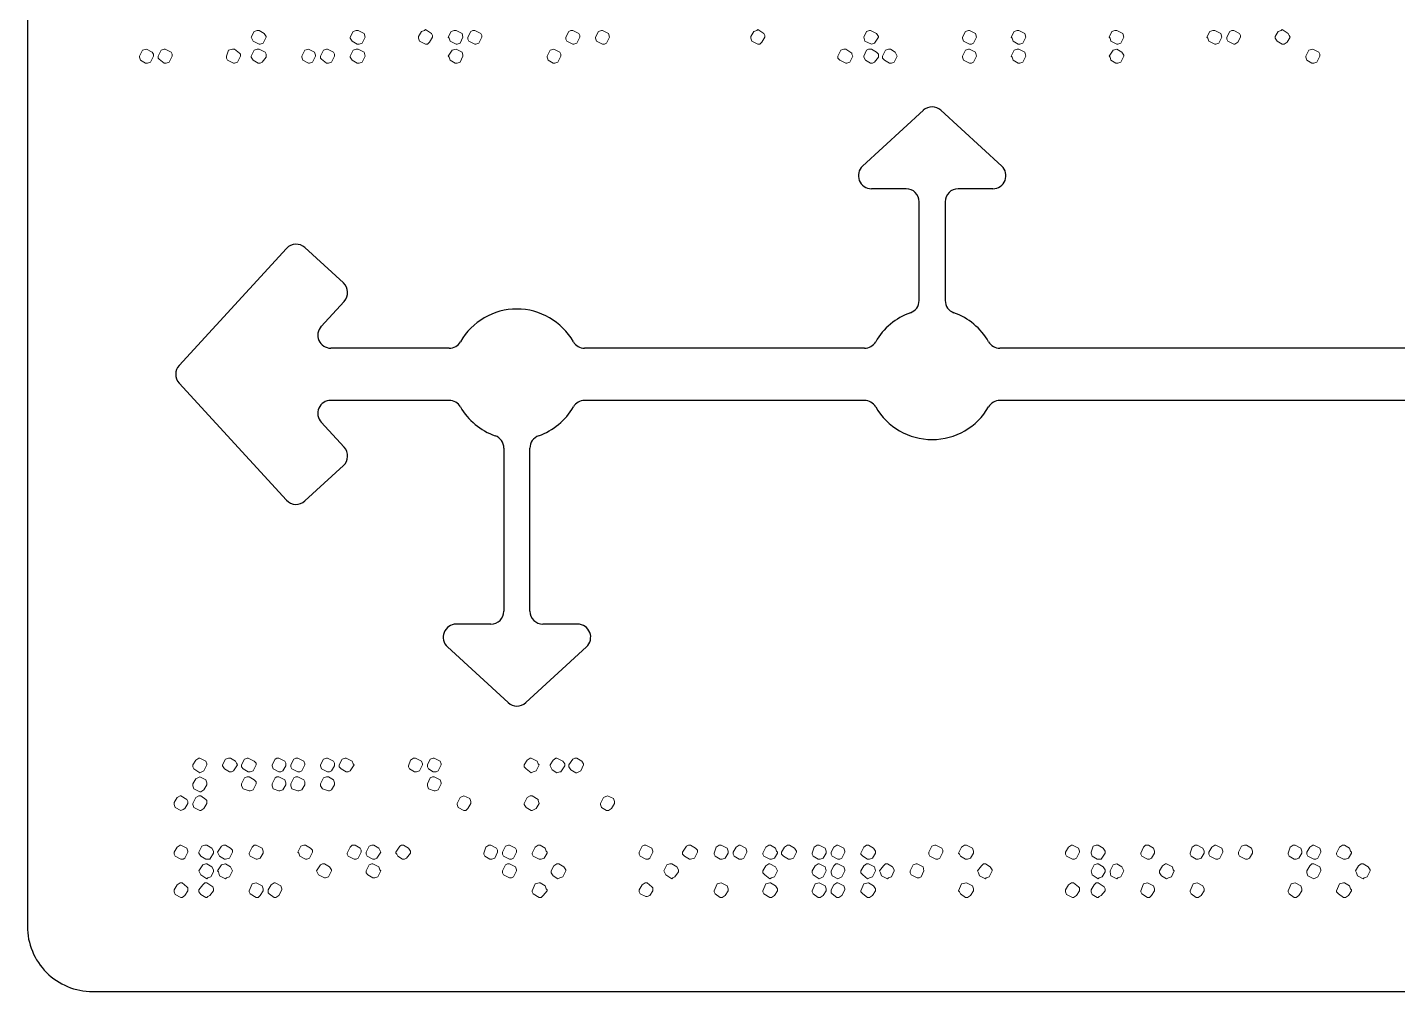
# Model space of a CAD drawing. Header units: millimetres. Extents: x 4903 to 8718, y 642 to 2401.
# Drawn here: x 6941.2 to 7151.3, y 646.4 to 794.2 of the extents above; entities that cross this region are included whole.
import ezdxf

# ---------------------------------------------------------------- set-up
doc = ezdxf.new("R2010")
doc.units = ezdxf.units.MM

msp = doc.modelspace()

# ---------------------------------------------------------------- linework, layer by layer
for p, q in [((7069.29, 772.94), (7078.61, 781.49)), ((7081.31, 781.49), (7090.63, 772.94)), ((7075.96, 769.47), (7070.65, 769.47)), ((7089.28, 769.47), (7083.96, 769.47)), ((7077.96, 752.34), (7077.96, 767.47)), ((7081.96, 767.47), (7081.96, 752.34)), ((6980.93, 760.33), (6964.46, 742.38)), ((6989.65, 755.04), (6983.75, 760.45)), ((6986.26, 748.38), (6989.77, 752.21)), ((7005.88, 745.03), (6987.73, 745.03)), ((7069.57, 745.03), (7026.66, 745.03)), ((7205.03, 745.03), (7090.35, 745.03)), ((6964.46, 739.68), (6980.93, 721.74)), ((7005.88, 737.03), (6987.73, 737.03)), ((7069.57, 737.03), (7026.66, 737.03)), ((7205.03, 737.03), (7090.35, 737.03)), ((6989.77, 729.85), (6986.26, 733.68)), ((7014.27, 729.72), (7014.27, 704.73)), ((7018.27, 704.73), (7018.27, 729.72)), ((6983.75, 721.62), (6989.65, 727.03)), ((7012.27, 702.73), (7006.96, 702.73)), ((7025.59, 702.73), (7020.27, 702.73)), ((7005.6, 699.26), (7014.92, 690.71)), ((7017.62, 690.71), (7026.94, 699.26))]:
    msp.add_line(p, q)
msp.add_lwpolyline([(6941.19, 933.42), (6941.19, 656.42, 0.414214), (6951.19, 646.42), (7351.19, 646.42, 0.414214), (7361.19, 656.42), (7361.19, 933.42, 0.414214), (7351.19, 943.42), (6951.19, 943.42, 0.414214)], format="xyb", close=True)
at = {"color": 139, "lineweight": 0}
for points in [[(6976.74, 793.74), (6976.44, 793.74), (6975.98, 793.59), (6975.53, 792.68), (6975.53, 792.68), (6975.83, 792.07), (6976.74, 791.62), (6976.89, 791.62), (6977.35, 791.77), (6977.8, 792.68), (6977.8, 792.83), (6977.5, 793.29)], [(6991.92, 793.74), (6991.61, 793.74), (6991.16, 793.59), (6990.7, 792.68), (6990.7, 792.53), (6991.01, 792.07), (6991.76, 791.62), (6992.07, 791.62), (6992.52, 791.77), (6992.98, 792.68), (6992.83, 793.29)], [(7002.23, 793.89), (7002.08, 793.74), (7001.63, 793.59), (7001.17, 792.83), (7001.17, 792.68), (7001.17, 792.53), (7001.32, 792.07), (7002.23, 791.62), (7002.54, 791.62), (7002.84, 791.92), (7003.3, 792.68), (7003.3, 792.98), (7003.15, 793.29)], [(7006.94, 793.74), (7006.64, 793.74), (7006.18, 793.59), (7005.72, 792.68), (7005.88, 792.53), (7006.03, 792.07), (7006.94, 791.62), (7007.09, 791.62), (7007.55, 791.77), (7008, 792.68), (7007.85, 793.29)], [(7009.82, 793.74), (7009.52, 793.74), (7009.22, 793.59), (7008.76, 792.68), (7008.76, 792.68), (7008.76, 792.38), (7008.91, 792.07), (7009.82, 791.62), (7009.97, 791.62), (7010.43, 791.77), (7010.88, 792.68), (7010.88, 792.98), (7010.73, 793.29)], [(7024.84, 793.74), (7024.54, 793.74), (7024.24, 793.59), (7023.78, 792.68), (7023.78, 792.68), (7023.78, 792.38), (7023.93, 792.07), (7024.84, 791.62), (7025, 791.62), (7025.45, 791.77), (7025.91, 792.68), (7025.91, 792.98), (7025.76, 793.29)], [(7029.4, 793.74), (7029.25, 793.74), (7028.79, 793.59), (7028.33, 792.68), (7028.33, 792.53), (7028.49, 792.07), (7029.4, 791.62), (7029.7, 791.62), (7030, 791.77), (7030.46, 792.68), (7030.31, 793.29)], [(7053.22, 793.89), (7053.07, 793.74), (7052.61, 793.59), (7052.16, 792.83), (7052.16, 792.68), (7052.16, 792.53), (7052.31, 792.07), (7053.22, 791.62), (7053.52, 791.62), (7053.83, 791.92), (7054.28, 792.68), (7054.28, 792.98), (7054.13, 793.29)], [(7070.52, 793.74), (7070.37, 793.74), (7069.91, 793.59), (7069.46, 792.68), (7069.46, 792.68), (7069.61, 792.07), (7070.67, 791.62), (7070.67, 791.62), (7071.13, 791.77), (7071.73, 792.68), (7071.73, 792.83), (7071.43, 793.29)], [(7085.69, 793.74), (7085.54, 793.74), (7085.09, 793.59), (7084.63, 792.68), (7084.63, 792.53), (7084.78, 792.07), (7085.69, 791.62), (7086, 791.62), (7086.3, 791.77), (7086.76, 792.68), (7086.6, 793.29)], [(7093.28, 793.74), (7092.98, 793.74), (7092.52, 793.59), (7092.07, 792.68), (7092.22, 792.53), (7092.37, 792.07), (7093.13, 791.62), (7093.43, 791.62), (7093.89, 791.77), (7094.34, 792.68), (7094.19, 793.29)], [(7108.3, 793.74), (7108, 793.74), (7107.54, 793.59), (7107.09, 792.68), (7107.24, 792.53), (7107.39, 792.07), (7108.3, 791.62), (7108.46, 791.62), (7108.91, 791.77), (7109.37, 792.68), (7109.21, 793.29)], [(7123.33, 793.74), (7123.02, 793.74), (7122.57, 793.59), (7122.11, 792.68), (7122.26, 792.53), (7122.42, 792.07), (7123.33, 791.62), (7123.48, 791.62), (7123.93, 791.77), (7124.39, 792.68), (7124.24, 793.29)], [(7126.21, 793.74), (7125.91, 793.74), (7125.6, 793.59), (7125.15, 792.68), (7125.15, 792.68), (7125.15, 792.38), (7125.3, 792.07), (7126.21, 791.62), (7126.36, 791.62), (7126.82, 791.92), (7127.27, 792.68), (7127.27, 792.98), (7127.12, 793.29)], [(7133.64, 793.89), (7133.49, 793.74), (7133.04, 793.59), (7132.58, 792.83), (7132.58, 792.68), (7132.58, 792.53), (7132.89, 792.07), (7133.64, 791.62), (7133.95, 791.62), (7134.4, 791.92), (7134.86, 792.68), (7134.71, 792.98), (7134.55, 793.29)], [(6959.44, 790.86), (6959.44, 790.86), (6958.84, 790.71), (6958.38, 789.8), (6958.38, 789.64), (6958.53, 789.19), (6959.29, 788.73), (6959.6, 788.73), (6960.05, 788.89), (6960.51, 789.8), (6960.51, 789.8), (6960.51, 790.1), (6960.35, 790.4)], [(6962.33, 790.86), (6962.17, 790.86), (6961.72, 790.71), (6961.26, 789.8), (6961.26, 789.49), (6961.42, 789.34), (6962.17, 788.73), (6962.48, 788.73), (6962.93, 788.89), (6963.39, 789.8), (6963.39, 790.1), (6963.24, 790.4)], [(6972.95, 790.86), (6972.64, 790.86), (6972.04, 790.71), (6971.73, 789.8), (6971.73, 789.49), (6971.89, 789.19), (6972.8, 788.73), (6972.95, 788.73), (6973.4, 788.89), (6973.86, 789.8), (6973.86, 790.1), (6973.71, 790.25)], [(6976.74, 790.86), (6976.59, 790.86), (6976.44, 790.86), (6975.98, 790.71), (6975.53, 789.8), (6975.53, 789.64), (6975.83, 789.19), (6976.59, 788.73), (6976.74, 788.73), (6976.89, 788.73), (6977.2, 788.89), (6977.8, 789.64), (6977.8, 790.1), (6977.65, 790.4)], [(6984.33, 790.86), (6984.33, 790.86), (6983.72, 790.71), (6983.27, 789.8), (6983.27, 789.64), (6983.42, 789.19), (6984.33, 788.73), (6984.48, 788.73), (6984.94, 788.89), (6985.39, 789.8), (6985.39, 789.95), (6985.24, 790.4)], [(6987.21, 790.86), (6987.06, 790.86), (6986.61, 790.71), (6986.15, 789.8), (6986.15, 789.49), (6986.3, 789.34), (6987.06, 788.73), (6987.36, 788.73), (6987.82, 788.89), (6988.27, 789.8), (6988.27, 790.1), (6988.12, 790.4)], [(6991.92, 790.86), (6991.61, 790.86), (6991.16, 790.71), (6990.7, 789.8), (6990.7, 789.64), (6991.01, 789.19), (6991.76, 788.73), (6992.07, 788.73), (6992.52, 788.89), (6992.98, 789.8), (6992.83, 790.4)], [(7006.94, 790.86), (7006.94, 790.86), (7006.33, 790.71), (7005.72, 789.8), (7005.88, 789.64), (7006.03, 789.19), (7006.79, 788.73), (7007.09, 788.73), (7007.55, 788.89), (7008, 789.8), (7008, 789.95), (7007.85, 790.4)], [(7021.96, 790.86), (7021.96, 790.86), (7021.35, 790.71), (7020.9, 789.8), (7020.9, 789.64), (7021.05, 789.19), (7021.81, 788.73), (7022.11, 788.73), (7022.57, 788.89), (7023.02, 789.8), (7023.02, 789.8), (7023.02, 790.1), (7022.87, 790.4)], [(7066.73, 790.86), (7066.42, 790.86), (7065.97, 790.71), (7065.51, 789.8), (7065.51, 789.49), (7065.82, 789.19), (7066.73, 788.73), (7066.88, 788.73), (7067.33, 788.89), (7067.79, 789.8), (7067.64, 790.1), (7067.64, 790.25)], [(7070.67, 790.86), (7070.52, 790.86), (7070.22, 790.86), (7069.91, 790.71), (7069.46, 789.8), (7069.46, 789.64), (7069.76, 789.19), (7070.52, 788.73), (7070.52, 788.73), (7070.82, 788.73), (7071.13, 788.89), (7071.73, 789.64), (7071.73, 790.1), (7071.43, 790.4)], [(7073.55, 790.86), (7073.25, 790.86), (7072.8, 790.71), (7072.34, 789.8), (7072.34, 789.49), (7072.64, 789.19), (7073.4, 788.73), (7073.71, 788.73), (7074.16, 788.89), (7074.62, 789.8), (7074.62, 789.8), (7074.46, 790.1), (7074.31, 790.4)], [(7085.69, 790.86), (7085.54, 790.86), (7085.09, 790.71), (7084.63, 789.8), (7084.63, 789.64), (7084.78, 789.19), (7085.69, 788.73), (7086, 788.73), (7086.3, 788.89), (7086.76, 789.8), (7086.6, 790.4)], [(7093.28, 790.86), (7092.98, 790.86), (7092.52, 790.71), (7092.07, 789.8), (7092.22, 789.64), (7092.37, 789.19), (7093.13, 788.73), (7093.43, 788.73), (7093.89, 788.89), (7094.34, 789.8), (7094.19, 790.4)], [(7108.3, 790.86), (7108.3, 790.86), (7107.7, 790.71), (7107.09, 789.8), (7107.24, 789.64), (7107.39, 789.19), (7108.15, 788.73), (7108.46, 788.73), (7108.91, 788.89), (7109.37, 789.8), (7109.37, 789.95), (7109.06, 790.4)], [(7138.35, 790.86), (7138.35, 790.86), (7137.74, 790.71), (7137.29, 789.8), (7137.29, 789.64), (7137.44, 789.19), (7138.2, 788.73), (7138.5, 788.73), (7138.96, 788.89), (7139.41, 789.8), (7139.41, 789.8), (7139.41, 790.1), (7139.26, 790.4)], [(6967.64, 682.21), (6967.49, 682.21), (6967.03, 681.91), (6966.58, 681.15), (6966.58, 680.84), (6966.73, 680.54), (6967.64, 679.93), (6967.64, 679.93), (6967.94, 680.09), (6968.24, 680.24), (6968.7, 681.15), (6968.7, 681.3), (6968.55, 681.75)], [(6972.34, 682.21), (6972.04, 682.21), (6971.58, 682.06), (6971.13, 681.15), (6971.13, 681), (6971.43, 680.54), (6972.19, 680.09), (6972.49, 680.09), (6972.8, 680.24), (6973.4, 681.15), (6973.4, 681.15), (6973.25, 681.45), (6973.1, 681.75)], [(6975.07, 682.21), (6974.92, 682.21), (6974.47, 682.06), (6974.01, 681.15), (6974.01, 680.84), (6974.31, 680.54), (6975.07, 680.09), (6975.22, 680.09), (6975.38, 680.09), (6975.83, 680.24), (6976.29, 681.15), (6976.29, 681.45), (6975.98, 681.75)], [(6979.78, 682.21), (6979.47, 682.21), (6979.17, 682.06), (6978.71, 681.15), (6978.71, 681), (6978.87, 680.54), (6979.78, 680.09), (6980.08, 680.09), (6980.38, 680.24), (6980.84, 681), (6980.84, 681.15), (6980.84, 681.45), (6980.69, 681.75)], [(6982.66, 682.21), (6982.36, 682.21), (6982.05, 682.06), (6981.6, 681.15), (6981.6, 680.84), (6981.75, 680.54), (6982.66, 680.09), (6982.66, 680.09), (6982.96, 680.09), (6983.27, 680.24), (6983.72, 681.15), (6983.72, 681.3), (6983.57, 681.75)], [(6987.21, 682.21), (6987.06, 682.21), (6986.61, 682.06), (6986.15, 681.15), (6986.15, 681), (6986.3, 680.54), (6987.21, 680.09), (6987.52, 680.09), (6987.82, 680.24), (6988.27, 681), (6988.27, 681.15), (6988.27, 681.45), (6988.12, 681.75)], [(6990.1, 682.21), (6989.94, 682.21), (6989.49, 682.06), (6989.03, 681.15), (6989.03, 680.84), (6989.34, 680.54), (6990.1, 680.09), (6990.1, 680.09), (6990.4, 680.09), (6990.7, 680.24), (6991.31, 681.15), (6991.16, 681.3), (6991.01, 681.75)], [(7000.72, 682.21), (7000.57, 682.21), (7000.41, 682.21), (6999.96, 681.91), (6999.66, 681), (6999.66, 680.84), (6999.81, 680.54), (7000.57, 680.09), (7000.87, 680.09), (7001.32, 680.24), (7001.78, 681.15), (7001.78, 681.15), (7001.78, 681.3), (7001.63, 681.75)], [(7003.6, 682.21), (7003.45, 682.21), (7002.99, 682.06), (7002.54, 681.15), (7002.54, 680.84), (7002.69, 680.54), (7003.45, 680.09), (7003.6, 680.09), (7003.9, 680.09), (7004.21, 680.24), (7004.66, 681.15), (7004.66, 681.3), (7004.51, 681.75)], [(7018.47, 682.21), (7018.32, 682.21), (7017.86, 681.91), (7017.41, 681.15), (7017.41, 680.84), (7017.71, 680.54), (7018.47, 679.93), (7018.47, 679.93), (7018.77, 680.09), (7019.23, 680.24), (7019.69, 681.15), (7019.53, 681.3), (7019.38, 681.75)], [(7022.42, 682.21), (7022.26, 682.21), (7021.81, 681.91), (7021.35, 681.15), (7021.35, 681), (7021.66, 680.39), (7022.42, 679.93), (7022.87, 680.09), (7023.02, 680.09), (7023.63, 681), (7023.63, 681.3), (7023.33, 681.75)], [(7025.45, 682.21), (7025.15, 682.21), (7024.84, 682.06), (7024.24, 681.15), (7024.24, 680.84), (7024.54, 680.39), (7025.3, 679.93), (7025.45, 679.93), (7026.06, 680.24), (7026.51, 681.15), (7026.51, 681.3), (7026.21, 681.75)], [(6967.64, 679.33), (6967.33, 679.17), (6967.03, 679.02), (6966.58, 678.26), (6966.58, 677.96), (6966.73, 677.51), (6967.64, 677.05), (6967.79, 677.05), (6968.24, 677.35), (6968.7, 678.11), (6968.7, 678.42), (6968.55, 678.87)], [(6975.22, 679.33), (6974.92, 679.33), (6974.47, 679.17), (6974.01, 678.26), (6974.01, 677.96), (6974.31, 677.51), (6975.22, 677.2), (6975.38, 677.2), (6975.83, 677.35), (6976.29, 678.26), (6976.29, 678.57), (6975.98, 678.87)], [(6979.78, 679.33), (6979.78, 679.33), (6979.47, 679.33), (6979.17, 679.17), (6978.71, 678.26), (6978.71, 678.11), (6978.71, 677.96), (6978.87, 677.51), (6979.78, 677.2), (6979.93, 677.2), (6980.38, 677.35), (6980.84, 678.11), (6980.84, 678.42), (6980.69, 678.87)], [(6982.66, 679.33), (6982.36, 679.33), (6982.05, 679.17), (6981.6, 678.26), (6981.6, 677.96), (6981.75, 677.51), (6982.66, 677.2), (6982.81, 677.2), (6983.27, 677.35), (6983.72, 678.11), (6983.72, 678.57), (6983.57, 678.87)], [(6987.36, 679.33), (6987.21, 679.33), (6987.06, 679.33), (6986.61, 679.17), (6986.15, 678.26), (6986.15, 678.11), (6986.15, 677.96), (6986.45, 677.51), (6987.36, 677.2), (6987.52, 677.2), (6987.82, 677.35), (6988.27, 678.11), (6988.27, 678.42), (6988.12, 678.87)], [(7003.6, 679.33), (7003.3, 679.33), (7002.99, 679.17), (7002.54, 678.26), (7002.54, 678.26), (7002.54, 677.96), (7002.69, 677.51), (7003.6, 677.2), (7003.75, 677.2), (7004.21, 677.35), (7004.66, 678.26), (7004.66, 678.42), (7004.51, 678.87)], [(6964.75, 676.44), (6964.6, 676.44), (6964.15, 676.14), (6963.69, 675.38), (6963.69, 675.08), (6963.84, 674.62), (6964.75, 674.17), (6964.75, 674.17), (6965.06, 674.32), (6965.36, 674.47), (6965.82, 675.23), (6965.82, 675.53), (6965.66, 675.84)], [(6967.79, 676.44), (6967.49, 676.44), (6967.03, 676.14), (6966.58, 675.23), (6966.58, 675.08), (6966.73, 674.62), (6967.64, 674.17), (6967.79, 674.17), (6968.24, 674.47), (6968.7, 675.23), (6968.7, 675.68), (6968.55, 675.84)], [(7008.15, 676.44), (7008.15, 676.44), (7009.06, 675.99), (7009.22, 675.53), (7009.22, 675.23), (7009.22, 675.23), (7009.22, 675.23), (7008.76, 674.47), (7008.46, 674.17), (7008.15, 674.17), (7007.24, 674.62), (7007.09, 675.08), (7007.09, 675.23), (7007.09, 675.23), (7007.55, 676.14), (7008.15, 676.44), (7008.15, 676.44)], [(7018.62, 676.44), (7018.32, 676.44), (7017.86, 676.14), (7017.41, 675.23), (7017.41, 675.08), (7017.71, 674.62), (7018.47, 674.17), (7018.62, 674.17), (7019.23, 674.47), (7019.69, 675.23), (7019.53, 675.68), (7019.53, 675.84)], [(7030.16, 676.44), (7030.16, 676.44), (7031.07, 675.99), (7031.22, 675.53), (7031.22, 675.23), (7031.22, 675.23), (7031.22, 675.23), (7030.76, 674.47), (7030.31, 674.17), (7030, 674.17), (7029.25, 674.62), (7029.09, 675.08), (7029.09, 675.23), (7029.09, 675.23), (7029.55, 676.14), (7030.16, 676.44), (7030.16, 676.44)], [(6964.75, 668.86), (6964.6, 668.86), (6964.15, 668.55), (6963.69, 667.79), (6963.69, 667.49), (6963.84, 667.19), (6964.75, 666.73), (6964.75, 666.73), (6965.06, 666.73), (6965.36, 666.88), (6965.82, 667.79), (6965.82, 667.95), (6965.66, 668.4)], [(6968.7, 668.86), (6968.4, 668.86), (6967.94, 668.7), (6967.49, 667.79), (6967.49, 667.64), (6967.79, 667.19), (6968.55, 666.73), (6969, 666.73), (6969.15, 666.73), (6969.76, 667.64), (6969.76, 667.95), (6969.46, 668.4)], [(6971.58, 668.86), (6971.28, 668.86), (6970.98, 668.7), (6970.37, 667.79), (6970.52, 667.49), (6970.67, 667.19), (6971.43, 666.73), (6971.58, 666.73), (6972.19, 666.88), (6972.64, 667.79), (6972.64, 668.1), (6972.34, 668.4)], [(6976.29, 668.86), (6976.29, 668.86), (6975.98, 668.86), (6975.68, 668.55), (6975.22, 667.64), (6975.22, 667.49), (6975.38, 667.19), (6976.29, 666.73), (6976.44, 666.73), (6976.89, 666.88), (6977.35, 667.64), (6977.35, 667.79), (6977.35, 667.95), (6977.2, 668.4)], [(6983.87, 668.86), (6983.57, 668.86), (6983.12, 668.7), (6982.66, 667.79), (6982.81, 667.64), (6982.96, 667.19), (6983.87, 666.73), (6984.03, 666.73), (6984.48, 666.88), (6984.94, 667.79), (6984.94, 668.1), (6984.63, 668.4)], [(6991.46, 668.86), (6991.31, 668.86), (6991.01, 668.86), (6990.7, 668.55), (6990.25, 667.64), (6990.25, 667.49), (6990.4, 667.19), (6991.31, 666.73), (6991.61, 666.73), (6991.92, 666.88), (6992.37, 667.79), (6992.37, 667.79), (6992.37, 668.1), (6992.22, 668.4)], [(6994.34, 668.86), (6994.04, 668.86), (6993.59, 668.7), (6993.13, 667.79), (6993.13, 667.49), (6993.28, 667.19), (6994.19, 666.73), (6994.34, 666.73), (6994.5, 666.73), (6994.8, 666.88), (6995.41, 667.79), (6995.25, 668.1), (6995.1, 668.4)], [(6998.74, 668.86), (6998.9, 668.86), (6999.66, 668.4), (6999.96, 667.95), (6999.96, 667.64), (6999.35, 666.88), (6999.05, 666.73), (6998.9, 666.73), (6998.9, 666.73), (6998.74, 666.73), (6997.99, 667.19), (6997.83, 667.49), (6997.68, 667.64), (6997.68, 667.64), (6997.68, 667.79), (6998.29, 668.7), (6998.59, 668.86), (6998.74, 668.86), (6998.74, 668.86), (6998.74, 668.86)], [(7012.25, 668.86), (7012.25, 668.86), (7011.95, 668.86), (7011.49, 668.55), (7011.19, 667.64), (7011.19, 667.49), (7011.34, 667.19), (7012.1, 666.73), (7012.4, 666.73), (7012.86, 666.88), (7013.31, 667.79), (7013.31, 667.79), (7013.31, 668.1), (7013.16, 668.4)], [(7015.13, 668.86), (7014.98, 668.86), (7014.53, 668.7), (7014.07, 667.79), (7014.07, 667.49), (7014.22, 667.19), (7015.13, 666.73), (7015.13, 666.73), (7015.44, 666.73), (7015.74, 666.88), (7016.2, 667.79), (7016.2, 668.1), (7016.04, 668.4)], [(7019.84, 668.86), (7019.69, 668.86), (7019.53, 668.86), (7019.08, 668.55), (7018.62, 667.64), (7018.62, 667.49), (7018.77, 667.19), (7019.69, 666.73), (7019.99, 666.73), (7020.44, 666.88), (7020.9, 667.64), (7020.9, 667.79), (7020.75, 667.95), (7020.6, 668.4)], [(7036.07, 668.86), (7035.77, 668.86), (7035.47, 668.7), (7035.01, 667.79), (7035.01, 667.49), (7035.16, 667.19), (7036.07, 666.73), (7036.07, 666.73), (7036.38, 666.73), (7036.68, 666.88), (7037.14, 667.79), (7037.14, 667.95), (7036.98, 668.4)], [(7042.9, 668.86), (7042.6, 668.86), (7042.3, 668.7), (7041.69, 667.79), (7041.69, 667.49), (7041.99, 667.19), (7042.75, 666.73), (7042.9, 666.73), (7043.51, 666.88), (7043.96, 667.79), (7043.96, 668.1), (7043.66, 668.4)], [(7047.61, 668.86), (7047.61, 668.86), (7047.3, 668.86), (7046.85, 668.55), (7046.54, 667.64), (7046.54, 667.49), (7046.7, 667.19), (7047.45, 666.73), (7047.76, 666.73), (7048.21, 666.88), (7048.67, 667.64), (7048.67, 667.79), (7048.67, 667.95), (7048.52, 668.4)], [(7050.49, 668.86), (7050.34, 668.86), (7049.88, 668.55), (7049.43, 667.79), (7049.43, 667.49), (7049.58, 667.19), (7050.34, 666.73), (7050.49, 666.73), (7050.79, 666.73), (7051.1, 666.88), (7051.55, 667.79), (7051.55, 667.95), (7051.4, 668.4)], [(7055.19, 668.86), (7055.04, 668.86), (7054.89, 668.86), (7054.43, 668.55), (7053.98, 667.64), (7053.98, 667.49), (7054.13, 667.19), (7055.04, 666.73), (7055.34, 666.73), (7055.8, 666.88), (7056.26, 667.64), (7056.26, 667.79), (7056.1, 667.95), (7055.95, 668.4)], [(7058.08, 668.86), (7057.77, 668.86), (7057.32, 668.55), (7056.86, 667.79), (7056.86, 667.49), (7057.17, 667.19), (7057.92, 666.73), (7058.08, 666.73), (7058.23, 666.73), (7058.68, 666.88), (7059.14, 667.79), (7059.14, 667.95), (7058.84, 668.4)], [(7062.63, 668.86), (7062.63, 668.86), (7062.33, 668.86), (7061.87, 668.55), (7061.57, 667.64), (7061.57, 667.49), (7061.72, 667.19), (7062.48, 666.73), (7062.78, 666.73), (7063.24, 666.88), (7063.69, 667.64), (7063.69, 667.79), (7063.69, 667.95), (7063.54, 668.4)], [(7065.51, 668.86), (7065.36, 668.86), (7064.9, 668.55), (7064.45, 667.79), (7064.45, 667.49), (7064.6, 667.19), (7065.51, 666.73), (7065.51, 666.73), (7065.82, 666.73), (7066.12, 666.88), (7066.57, 667.79), (7066.57, 667.95), (7066.42, 668.4)], [(7070.22, 668.86), (7070.06, 668.86), (7069.91, 668.86), (7069.46, 668.55), (7069, 667.64), (7069, 667.49), (7069.31, 667.19), (7070.06, 666.73), (7070.37, 666.73), (7070.82, 666.88), (7071.28, 667.64), (7071.28, 667.79), (7071.28, 667.95), (7070.97, 668.4)], [(7080.53, 668.86), (7080.38, 668.86), (7079.93, 668.7), (7079.47, 667.79), (7079.47, 667.49), (7079.62, 667.19), (7080.53, 666.73), (7080.69, 666.73), (7080.84, 666.73), (7081.14, 666.88), (7081.6, 667.79), (7081.6, 668.1), (7081.44, 668.4)], [(7085.24, 668.86), (7085.09, 668.86), (7084.93, 668.86), (7084.48, 668.55), (7084.02, 667.64), (7084.18, 667.49), (7084.33, 667.19), (7085.09, 666.73), (7085.39, 666.73), (7085.85, 666.88), (7086.3, 667.64), (7086.3, 667.79), (7086.3, 667.95), (7086.15, 668.4)], [(7101.47, 668.86), (7101.32, 668.86), (7100.87, 668.55), (7100.41, 667.79), (7100.41, 667.49), (7100.56, 667.19), (7101.47, 666.73), (7101.47, 666.73), (7101.78, 666.73), (7102.08, 666.88), (7102.54, 667.79), (7102.54, 667.95), (7102.39, 668.4)], [(7105.42, 668.86), (7105.12, 668.86), (7104.66, 668.7), (7104.36, 667.79), (7104.36, 667.64), (7104.51, 667.19), (7105.27, 666.73), (7105.72, 666.73), (7105.88, 666.73), (7106.48, 667.64), (7106.48, 667.95), (7106.18, 668.4)], [(7113.16, 668.86), (7113.01, 668.86), (7112.7, 668.86), (7112.4, 668.55), (7111.95, 667.64), (7111.95, 667.49), (7112.1, 667.19), (7113.01, 666.73), (7113.31, 666.73), (7113.61, 666.88), (7114.07, 667.64), (7114.07, 667.79), (7114.07, 667.95), (7113.92, 668.4)], [(7120.59, 668.86), (7120.59, 668.86), (7120.29, 668.86), (7119.84, 668.55), (7119.53, 667.64), (7119.53, 667.49), (7119.68, 667.19), (7120.44, 666.73), (7120.75, 666.73), (7121.2, 666.88), (7121.66, 667.64), (7121.66, 667.79), (7121.66, 667.95), (7121.5, 668.4)], [(7123.48, 668.86), (7123.33, 668.86), (7122.87, 668.55), (7122.42, 667.79), (7122.42, 667.49), (7122.57, 667.19), (7123.48, 666.73), (7123.48, 666.73), (7123.78, 666.73), (7124.08, 666.88), (7124.54, 667.79), (7124.54, 667.95), (7124.39, 668.4)], [(7128.03, 668.86), (7128.18, 668.86), (7128.94, 668.4), (7129.09, 667.95), (7129.09, 667.64), (7128.64, 666.88), (7128.33, 666.73), (7128.18, 666.73), (7128.18, 666.73), (7128.03, 666.73), (7127.12, 667.19), (7126.97, 667.49), (7126.97, 667.64), (7126.97, 667.64), (7126.97, 667.79), (7127.42, 668.7), (7127.88, 668.86), (7128.03, 668.86), (7128.03, 668.86), (7128.03, 668.86)], [(7135.62, 668.86), (7135.62, 668.86), (7135.31, 668.86), (7134.86, 668.55), (7134.55, 667.64), (7134.55, 667.49), (7134.71, 667.19), (7135.47, 666.73), (7135.77, 666.73), (7136.22, 666.88), (7136.68, 667.64), (7136.68, 667.79), (7136.68, 667.95), (7136.53, 668.4)], [(7138.5, 668.86), (7138.35, 668.86), (7137.89, 668.55), (7137.44, 667.79), (7137.44, 667.49), (7137.59, 667.19), (7138.5, 666.73), (7138.5, 666.73), (7138.8, 666.73), (7139.11, 666.88), (7139.56, 667.79), (7139.56, 667.95), (7139.41, 668.4)], [(7143.2, 668.86), (7143.05, 668.86), (7142.9, 668.86), (7142.45, 668.55), (7141.99, 667.64), (7141.99, 667.49), (7142.14, 667.19), (7143.05, 666.73), (7143.36, 666.73), (7143.81, 666.88), (7144.27, 667.64), (7144.27, 667.79), (7144.11, 667.95), (7143.96, 668.4)], [(6968.7, 665.97), (6968.55, 665.97), (6968.09, 665.82), (6967.49, 664.91), (6967.49, 664.91), (6967.79, 664.3), (6968.7, 663.7), (6968.85, 663.85), (6969.31, 664), (6969.76, 664.76), (6969.76, 665.06), (6969.46, 665.52)], [(6971.58, 665.97), (6970.98, 665.82), (6970.37, 664.91), (6970.52, 664.76), (6970.67, 664.15), (6971.58, 663.7), (6971.73, 663.85), (6972.19, 664), (6972.64, 664.91), (6972.64, 664.91), (6972.34, 665.52)], [(6986.76, 665.97), (6986.45, 665.97), (6986.15, 665.82), (6985.54, 664.91), (6985.54, 664.91), (6985.69, 664.61), (6985.85, 664.3), (6986.76, 663.85), (6986.91, 663.85), (6987.36, 664), (6987.82, 664.91), (6987.82, 665.06), (6987.52, 665.52)], [(6994.19, 665.97), (6994.04, 665.97), (6993.59, 665.82), (6993.13, 664.91), (6993.13, 664.91), (6993.13, 664.61), (6993.43, 664.3), (6994.19, 663.85), (6994.5, 663.85), (6994.95, 664), (6995.41, 664.91), (6995.25, 665.06), (6995.1, 665.52)], [(7015.13, 665.97), (7014.83, 665.97), (7014.53, 665.82), (7014.07, 664.91), (7014.07, 664.91), (7014.07, 664.61), (7014.22, 664.3), (7015.13, 663.85), (7015.44, 663.85), (7015.74, 664), (7016.2, 664.91), (7016.2, 665.06), (7016.04, 665.52)], [(7022.72, 665.97), (7022.42, 665.97), (7021.96, 665.67), (7021.51, 664.91), (7021.51, 664.91), (7021.51, 664.61), (7021.81, 664.15), (7022.57, 663.7), (7022.87, 663.85), (7023.33, 664), (7023.78, 664.91), (7023.78, 665.06), (7023.48, 665.52)], [(7040.02, 665.97), (7039.72, 665.97), (7039.26, 665.82), (7038.8, 664.91), (7038.8, 664.91), (7039.11, 664.3), (7040.02, 663.7), (7040.17, 663.85), (7040.47, 664), (7041.08, 664.76), (7041.08, 665.06), (7040.78, 665.52)], [(7055.04, 665.97), (7054.89, 665.97), (7054.43, 665.67), (7053.98, 664.91), (7053.98, 664.61), (7054.28, 664.3), (7055.04, 663.7), (7055.34, 663.85), (7055.8, 664), (7056.26, 664.91), (7055.95, 665.52)], [(7062.63, 665.97), (7062.48, 665.97), (7062.02, 665.67), (7061.57, 664.91), (7061.57, 664.61), (7061.72, 664.3), (7062.63, 663.7), (7062.93, 663.85), (7063.24, 664), (7063.69, 664.91), (7063.54, 665.52)], [(7065.51, 665.97), (7065.21, 665.97), (7064.9, 665.67), (7064.45, 664.91), (7064.45, 664.91), (7064.45, 664.61), (7064.6, 664.15), (7065.51, 663.7), (7065.82, 663.85), (7066.12, 664), (7066.57, 664.91), (7066.57, 665.06), (7066.42, 665.52)], [(7070.22, 665.97), (7069.91, 665.97), (7069.46, 665.67), (7069, 664.91), (7069, 664.61), (7069.31, 664.3), (7070.06, 663.7), (7070.37, 663.85), (7070.82, 664), (7071.28, 664.91), (7071.13, 665.52)], [(7073.1, 665.97), (7072.8, 665.97), (7072.49, 665.67), (7071.88, 664.91), (7071.88, 664.91), (7072.04, 664.61), (7072.19, 664.15), (7073.1, 663.7), (7073.25, 663.85), (7073.71, 664), (7074.16, 664.91), (7074.16, 665.06), (7073.86, 665.52)], [(7077.65, 665.97), (7077.5, 665.97), (7077.04, 665.82), (7076.59, 664.91), (7076.59, 664.61), (7076.74, 664.3), (7077.65, 663.85), (7077.95, 663.85), (7078.26, 664), (7078.71, 664.91), (7078.56, 665.52)], [(7088.12, 665.97), (7087.82, 665.97), (7087.51, 665.67), (7086.91, 664.91), (7086.91, 664.91), (7087.06, 664.61), (7087.21, 664.15), (7088.12, 663.7), (7088.27, 663.85), (7088.73, 664), (7089.18, 664.91), (7089.18, 665.06), (7088.88, 665.52)], [(7105.42, 665.97), (7105.27, 665.97), (7104.81, 665.82), (7104.36, 664.91), (7104.36, 664.91), (7104.51, 664.3), (7105.42, 663.7), (7105.57, 663.85), (7106.03, 664), (7106.48, 664.76), (7106.48, 665.06), (7106.18, 665.52)], [(7108.3, 665.97), (7107.7, 665.82), (7107.24, 664.91), (7107.24, 664.76), (7107.39, 664.15), (7108.3, 663.7), (7108.46, 663.85), (7108.91, 664), (7109.37, 664.91), (7109.37, 664.91), (7109.06, 665.52)], [(7115.89, 665.97), (7115.74, 665.97), (7115.28, 665.67), (7114.83, 664.91), (7114.83, 664.91), (7114.83, 664.61), (7115.13, 664.15), (7115.89, 663.7), (7116.19, 663.85), (7116.65, 664), (7117.1, 664.91), (7116.95, 665.06), (7116.8, 665.52)], [(7138.5, 665.97), (7138.2, 665.97), (7137.89, 665.67), (7137.44, 664.91), (7137.44, 664.91), (7137.44, 664.61), (7137.59, 664.15), (7138.5, 663.7), (7138.8, 663.85), (7139.11, 664), (7139.56, 664.91), (7139.56, 665.06), (7139.41, 665.52)], [(7146.09, 665.97), (7145.78, 665.97), (7145.33, 665.67), (7144.87, 664.91), (7144.87, 664.91), (7145.03, 664.61), (7145.18, 664.15), (7146.09, 663.7), (7146.24, 663.85), (7146.69, 664), (7147.15, 664.91), (7147.15, 665.06), (7146.85, 665.52)], [(6964.91, 663.09), (6964.6, 663.09), (6964.15, 662.79), (6963.69, 662.03), (6963.69, 661.72), (6963.84, 661.27), (6964.75, 660.81), (6964.91, 660.81), (6965.36, 661.12), (6965.82, 661.88), (6965.82, 662.33), (6965.66, 662.48)], [(6968.7, 663.09), (6968.55, 663.09), (6968.4, 663.09), (6968.09, 662.79), (6967.49, 662.03), (6967.49, 661.72), (6967.79, 661.27), (6968.55, 660.81), (6968.7, 660.81), (6968.85, 660.97), (6969.15, 661.12), (6969.76, 661.88), (6969.76, 662.18), (6969.61, 662.48)], [(6976.29, 663.09), (6976.29, 663.09), (6975.68, 662.94), (6975.22, 661.88), (6975.22, 661.72), (6975.38, 661.42), (6976.29, 660.81), (6976.59, 660.81), (6976.89, 661.12), (6977.35, 661.88), (6977.35, 662.18), (6977.2, 662.63)], [(6979.17, 663.09), (6979.02, 663.09), (6978.56, 662.79), (6978.11, 662.03), (6978.11, 661.57), (6978.26, 661.42), (6979.02, 660.81), (6979.32, 660.81), (6979.78, 661.12), (6980.23, 662.03), (6980.23, 662.18), (6980.08, 662.63)], [(7019.84, 663.09), (7019.69, 663.09), (7019.08, 662.94), (7018.62, 661.88), (7018.62, 661.72), (7018.77, 661.42), (7019.69, 660.81), (7019.99, 660.81), (7020.29, 661.12), (7020.9, 661.88), (7020.9, 662.03), (7020.75, 662.18), (7020.6, 662.63)], [(7036.23, 663.09), (7035.92, 663.09), (7035.47, 662.79), (7035.01, 662.03), (7035.01, 661.72), (7035.16, 661.42), (7036.07, 660.97), (7036.23, 660.97), (7036.68, 661.12), (7037.14, 661.88), (7037.14, 662.33), (7036.98, 662.48)], [(7047.61, 663.09), (7047.61, 663.09), (7047, 662.94), (7046.54, 661.88), (7046.54, 661.72), (7046.7, 661.42), (7047.45, 660.81), (7047.76, 660.81), (7048.21, 661.12), (7048.67, 661.88), (7048.67, 662.03), (7048.67, 662.18), (7048.52, 662.63)], [(7055.19, 663.09), (7055.04, 663.09), (7054.43, 662.94), (7053.98, 661.88), (7053.98, 661.72), (7054.13, 661.42), (7055.04, 660.81), (7055.34, 660.81), (7055.8, 661.12), (7056.26, 661.88), (7056.26, 662.18), (7055.95, 662.63)], [(7062.63, 663.09), (7062.63, 663.09), (7062.02, 662.94), (7061.57, 661.88), (7061.57, 661.72), (7061.72, 661.42), (7062.48, 660.81), (7062.78, 660.81), (7063.24, 661.12), (7063.69, 661.88), (7063.69, 662.18), (7063.54, 662.63)], [(7065.51, 663.09), (7065.36, 663.09), (7064.9, 662.79), (7064.45, 662.03), (7064.45, 661.57), (7064.6, 661.42), (7065.36, 660.81), (7065.66, 660.81), (7066.12, 661.12), (7066.57, 662.03), (7066.57, 662.18), (7066.42, 662.63)], [(7070.22, 663.09), (7070.22, 663.09), (7069.46, 662.94), (7069, 661.88), (7069, 661.72), (7069.31, 661.42), (7070.06, 660.81), (7070.37, 660.81), (7070.82, 661.12), (7071.28, 661.88), (7071.28, 662.18), (7070.97, 662.63)], [(7085.24, 663.09), (7085.24, 663.09), (7084.48, 662.94), (7084.02, 661.88), (7084.18, 661.72), (7084.33, 661.42), (7085.09, 660.81), (7085.39, 660.81), (7085.85, 661.12), (7086.3, 661.88), (7086.3, 662.03), (7086.3, 662.18), (7086.15, 662.63)], [(7101.63, 663.09), (7101.32, 663.09), (7100.87, 662.79), (7100.41, 662.03), (7100.41, 661.72), (7100.56, 661.27), (7101.47, 660.81), (7101.63, 660.81), (7102.08, 661.12), (7102.54, 661.88), (7102.54, 662.33), (7102.39, 662.48)], [(7105.42, 663.09), (7105.27, 663.09), (7105.12, 663.09), (7104.81, 662.79), (7104.36, 662.03), (7104.36, 661.72), (7104.51, 661.27), (7105.27, 660.81), (7105.42, 660.81), (7105.57, 660.97), (7105.88, 661.12), (7106.48, 661.88), (7106.48, 662.18), (7106.33, 662.48)], [(7113.01, 663.09), (7113.01, 663.09), (7112.4, 662.94), (7111.95, 661.88), (7111.95, 661.72), (7112.1, 661.42), (7113.01, 660.81), (7113.31, 660.81), (7113.61, 661.12), (7114.07, 661.88), (7114.07, 662.03), (7114.07, 662.18), (7113.92, 662.63)], [(7120.59, 663.09), (7120.59, 663.09), (7119.99, 662.94), (7119.53, 661.88), (7119.53, 661.72), (7119.68, 661.42), (7120.44, 660.81), (7120.75, 660.81), (7121.2, 661.12), (7121.66, 661.88), (7121.66, 662.03), (7121.66, 662.18), (7121.5, 662.63)], [(7135.62, 663.09), (7135.62, 663.09), (7135.01, 662.94), (7134.55, 661.88), (7134.55, 661.72), (7134.71, 661.42), (7135.47, 660.81), (7135.77, 660.81), (7136.22, 661.12), (7136.68, 661.88), (7136.68, 662.03), (7136.68, 662.18), (7136.53, 662.63)], [(7143.2, 663.09), (7143.05, 663.09), (7142.45, 662.94), (7141.99, 661.88), (7141.99, 661.72), (7142.29, 661.42), (7143.05, 660.81), (7143.36, 660.81), (7143.81, 661.12), (7144.27, 661.88), (7144.27, 662.03), (7144.11, 662.18), (7143.96, 662.63)]]:
    msp.add_lwpolyline(points, close=True, dxfattribs=at)
for centre, radius, start, end in [((7079.96, 780.02), 2, 47.4556, 132.5444), ((7070.65, 771.47), 2, 132.5444, 270), ((7089.28, 771.47), 2, 270, 47.4556), ((7075.96, 767.47), 2, 0, 90), ((7083.96, 767.47), 2, 90, 180), ((6982.4, 758.97), 2, 47.4556, 137.4556), ((6988.3, 753.56), 2, 317.4556, 47.4556), ((7016.27, 741.03), 10, 30, 150), ((7079.96, 741.03), 10, 109.4712, 150), ((7075.96, 752.34), 2, 289.4712, 0), ((7083.96, 752.34), 2, 180, 250.5288), ((7079.96, 741.03), 10, 30, 70.5288), ((6987.73, 747.03), 2, 137.4556, 270), ((7005.88, 747.03), 2, 270, 330), ((7026.66, 747.03), 2, 210, 270), ((7069.57, 747.03), 2, 270, 330), ((7090.35, 747.03), 2, 210, 270), ((6965.94, 741.03), 2, 137.4556, 222.5444), ((6987.73, 735.03), 2, 90, 222.5444), ((7005.88, 735.03), 2, 30, 90), ((7016.27, 741.03), 10, 210, 250.5288), ((7016.27, 741.03), 10, 289.4712, 330), ((7026.66, 735.03), 2, 90, 150), ((7069.57, 735.03), 2, 30, 90), ((7079.96, 741.03), 10, 210, 330), ((7090.35, 735.03), 2, 90, 150), ((7012.27, 729.72), 2, 0, 70.5288), ((7020.27, 729.72), 2, 109.4712, 180), ((6988.3, 728.5), 2, 312.5444, 42.5444), ((6982.4, 723.09), 2, 222.5444, 312.5444), ((7012.27, 704.73), 2, 270, 0), ((7020.27, 704.73), 2, 180, 270), ((7006.96, 700.73), 2, 90, 227.4556), ((7025.59, 700.73), 2, 312.5444, 90), ((7016.27, 692.18), 2, 227.4556, 312.5444)]:
    msp.add_arc(centre, radius, start, end)

doc.saveas('drawing.dxf')
